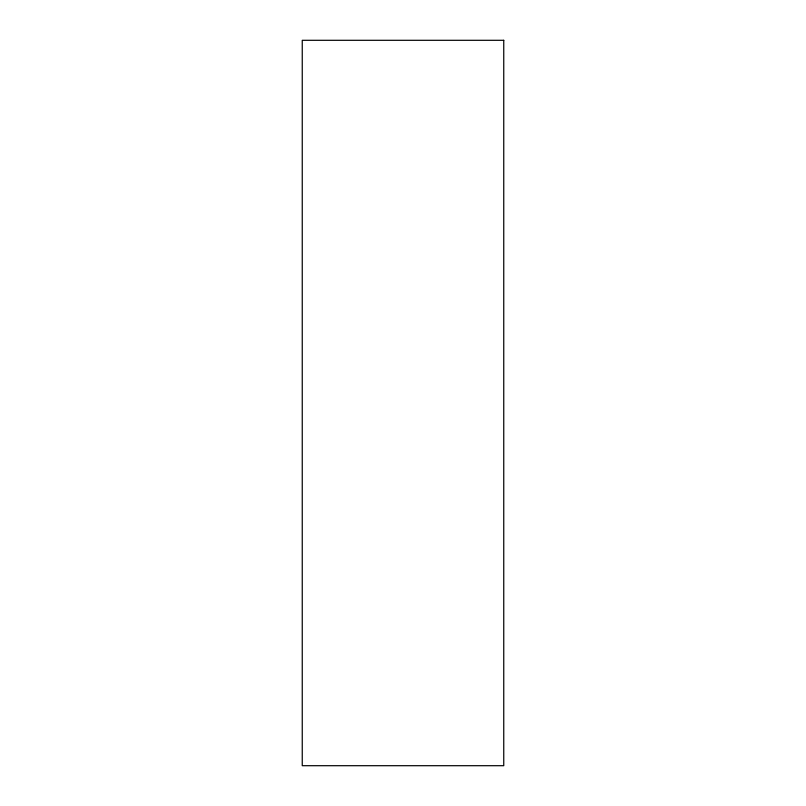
<?xml version="1.0" encoding="UTF-8"?>
<svg xmlns="http://www.w3.org/2000/svg" width="806" height="806" viewBox="0 0 806 806"><rect width="100%" height="100%" fill="white"/><g stroke="black" fill="none" stroke-linecap="round" stroke-linejoin="round"><path stroke-width="1.21" d="M503.75 40.3L302.25 40.3L302.25 765.7L503.75 765.7L503.75 40.3"/></g></svg>
